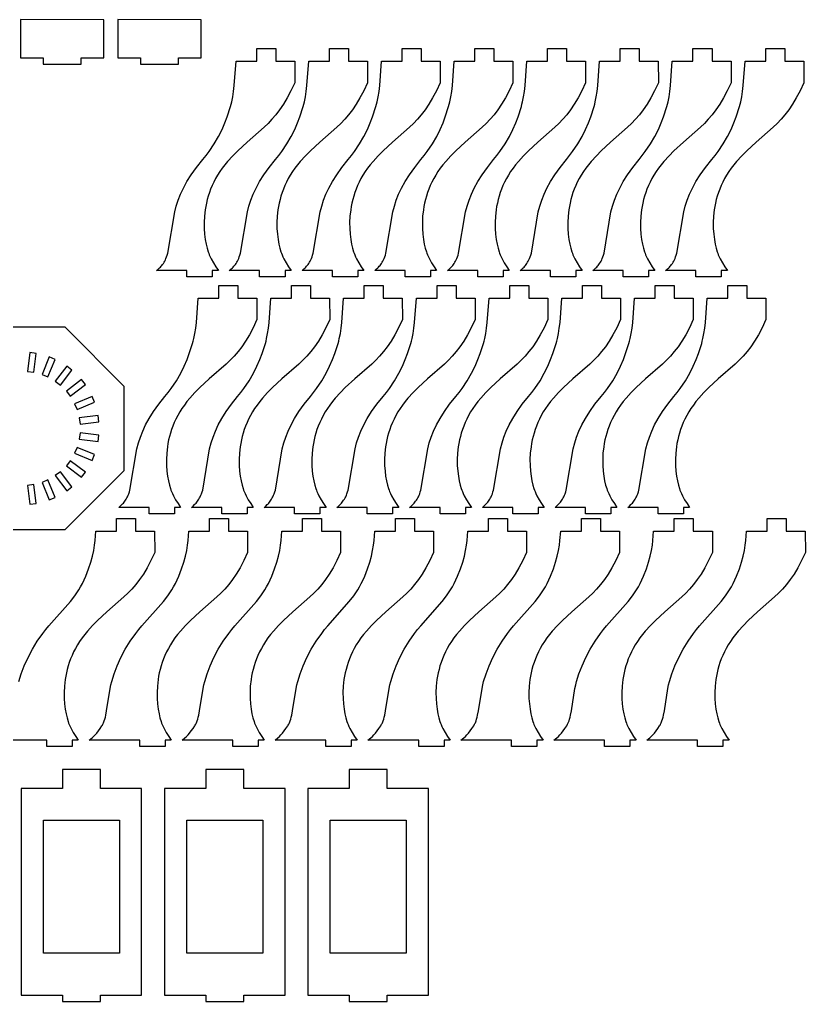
# Model space of a CAD drawing. Extents: x -831 to 1547, y -1426 to -385.
# Drawn here: x 1153.3 to 1525.2, y -849.4 to -384.8 of the extents above; entities that cross this region are included whole.
import ezdxf

# ---------------------------------------------------------------- set-up
doc = ezdxf.new("R2010")
doc.units = 0
doc.layers.add('CUT', color=18, linetype='CONTINUOUS')

msp = doc.modelspace()

# ---------------------------------------------------------------- linework, layer by layer
at = {"layer": 'CUT'}
for points in [[(1193.2, -384.98), (1153.74, -384.83), (1153.74, -402.9), (1164.47, -402.9), (1164.47, -405.9), (1182.47, -405.9), (1182.47, -402.9), (1193.2, -402.9)], [(1239.32, -384.98), (1199.86, -384.83), (1199.86, -402.9), (1210.59, -402.9), (1210.59, -405.9), (1228.59, -405.9), (1228.59, -402.9), (1239.32, -402.9)], [(1244.54, -503.53), (1244.54, -506.53), (1232.54, -506.53), (1232.54, -503.53), (1220.54, -503.53), (1218.17, -503.53), (1218.9, -502.91), (1219.62, -502.25), (1219.98, -501.89), (1220.33, -501.51), (1220.68, -501.11), (1221.02, -500.67), (1221.36, -500.19), (1221.69, -499.66), (1222.01, -499.09), (1222.32, -498.47), (1222.62, -497.79), (1222.91, -497.05), (1223.2, -496.24), (1223.47, -495.36), (1226.73, -475.85), (1227.48, -473.07), (1228.38, -470.29), (1229.48, -467.45), (1230.85, -464.52), (1232.53, -461.46), (1234.59, -458.22), (1237.06, -454.77), (1240.02, -451.06), (1241.56, -449.15), (1242.98, -447.27), (1245.44, -443.6), (1247.48, -440.08), (1249.15, -436.75), (1250.49, -433.63), (1251.56, -430.77), (1253.13, -425.91), (1253.44, -424.83), (1253.72, -423.71), (1254.21, -421.31), (1254.6, -418.76), (1254.92, -416.07), (1255.76, -404.53), (1265.54, -404.53), (1265.54, -398.53), (1274.54, -398.53), (1274.54, -404.53), (1283.54, -404.53), (1283.57, -414.71), (1281.78, -418.51), (1279.99, -421.88), (1278.21, -424.86), (1276.42, -427.5), (1274.61, -429.85), (1272.79, -431.98), (1270.93, -433.92), (1269.04, -435.73), (1260.98, -442.75), (1256.55, -446.84), (1254.21, -449.22), (1251.78, -451.89), (1250.44, -453.5), (1249.2, -455.12), (1248.06, -456.76), (1247.02, -458.41), (1246.07, -460.07), (1245.21, -461.73), (1244.44, -463.39), (1243.76, -465.06), (1243.15, -466.71), (1242.62, -468.36), (1242.16, -470), (1241.77, -471.63), (1241.45, -473.23), (1241.19, -474.82), (1240.84, -477.91), (1240.7, -480.88), (1240.74, -483.71), (1240.92, -486.35), (1241.23, -488.8), (1241.63, -491.02), (1242.1, -492.99), (1242.6, -494.68), (1242.86, -495.41), (1243.11, -496.06), (1243.54, -497.04), (1244.02, -498.01), (1245.07, -499.92), (1246.23, -501.77), (1247.43, -503.53)], [(1278.95, -503.53), (1278.95, -506.53), (1266.95, -506.53), (1266.95, -503.53), (1254.95, -503.53), (1252.59, -503.53), (1253.32, -502.91), (1254.04, -502.25), (1254.4, -501.89), (1254.75, -501.51), (1255.1, -501.11), (1255.44, -500.67), (1255.77, -500.19), (1256.1, -499.66), (1256.42, -499.09), (1256.74, -498.47), (1257.04, -497.79), (1257.33, -497.05), (1257.61, -496.24), (1257.88, -495.36), (1261.14, -475.85), (1261.89, -473.07), (1262.79, -470.29), (1263.9, -467.45), (1265.27, -464.52), (1266.95, -461.46), (1269, -458.22), (1271.48, -454.77), (1274.44, -451.06), (1275.98, -449.15), (1277.39, -447.27), (1279.86, -443.6), (1281.9, -440.08), (1283.56, -436.75), (1284.91, -433.63), (1285.98, -430.77), (1287.55, -425.91), (1287.86, -424.83), (1288.14, -423.71), (1288.62, -421.31), (1289.02, -418.76), (1289.34, -416.07), (1290.18, -404.53), (1299.95, -404.53), (1299.95, -398.53), (1308.95, -398.53), (1308.95, -404.53), (1317.95, -404.53), (1317.99, -414.71), (1316.2, -418.51), (1314.41, -421.88), (1312.63, -424.86), (1310.84, -427.5), (1309.03, -429.85), (1307.2, -431.98), (1305.35, -433.92), (1303.46, -435.73), (1295.4, -442.75), (1290.97, -446.84), (1288.63, -449.22), (1286.2, -451.89), (1284.86, -453.5), (1283.62, -455.12), (1282.48, -456.76), (1281.44, -458.41), (1280.49, -460.07), (1279.63, -461.73), (1278.86, -463.39), (1278.18, -465.06), (1277.57, -466.71), (1277.04, -468.36), (1276.58, -470), (1276.19, -471.63), (1275.87, -473.23), (1275.61, -474.82), (1275.26, -477.91), (1275.12, -480.88), (1275.15, -483.71), (1275.34, -486.35), (1275.65, -488.8), (1276.05, -491.02), (1276.52, -492.99), (1277.02, -494.68), (1277.28, -495.41), (1277.53, -496.06), (1277.96, -497.04), (1278.43, -498.01), (1279.49, -499.92), (1280.65, -501.77), (1281.85, -503.53)], [(1313.37, -503.53), (1313.37, -506.53), (1301.37, -506.53), (1301.37, -503.53), (1289.37, -503.53), (1287.01, -503.53), (1287.73, -502.91), (1288.46, -502.25), (1288.81, -501.89), (1289.17, -501.51), (1289.51, -501.11), (1289.86, -500.67), (1290.19, -500.19), (1290.52, -499.66), (1290.84, -499.09), (1291.16, -498.47), (1291.46, -497.79), (1291.75, -497.05), (1292.03, -496.24), (1292.3, -495.36), (1295.56, -475.85), (1296.31, -473.07), (1297.21, -470.29), (1298.32, -467.45), (1299.69, -464.52), (1301.37, -461.46), (1303.42, -458.22), (1305.9, -454.77), (1308.86, -451.06), (1310.4, -449.15), (1311.81, -447.27), (1314.28, -443.6), (1316.32, -440.08), (1317.98, -436.75), (1319.32, -433.63), (1320.4, -430.77), (1321.97, -425.91), (1322.28, -424.83), (1322.56, -423.71), (1323.04, -421.31), (1323.44, -418.76), (1323.76, -416.07), (1324.6, -404.53), (1334.37, -404.53), (1334.37, -398.53), (1343.37, -398.53), (1343.37, -404.53), (1352.37, -404.53), (1352.41, -414.71), (1350.61, -418.51), (1348.83, -421.88), (1347.05, -424.86), (1345.26, -427.5), (1343.45, -429.85), (1341.62, -431.98), (1339.77, -433.92), (1337.88, -435.73), (1329.82, -442.75), (1325.39, -446.84), (1323.05, -449.22), (1320.62, -451.89), (1319.28, -453.5), (1318.04, -455.12), (1316.9, -456.76), (1315.86, -458.41), (1314.91, -460.07), (1314.05, -461.73), (1313.28, -463.39), (1312.59, -465.06), (1311.99, -466.71), (1311.46, -468.36), (1311, -470), (1310.61, -471.63), (1310.29, -473.23), (1310.03, -474.82), (1309.68, -477.91), (1309.54, -480.88), (1309.57, -483.71), (1309.76, -486.35), (1310.07, -488.8), (1310.47, -491.02), (1310.93, -492.99), (1311.44, -494.68), (1311.7, -495.41), (1311.95, -496.06), (1312.38, -497.04), (1312.85, -498.01), (1313.91, -499.92), (1315.07, -501.77), (1316.27, -503.53)], [(1347.79, -503.53), (1347.79, -506.53), (1335.79, -506.53), (1335.79, -503.53), (1323.79, -503.53), (1321.42, -503.53), (1322.15, -502.91), (1322.88, -502.25), (1323.23, -501.89), (1323.59, -501.51), (1323.93, -501.11), (1324.28, -500.67), (1324.61, -500.19), (1324.94, -499.66), (1325.26, -499.09), (1325.57, -498.47), (1325.88, -497.79), (1326.17, -497.05), (1326.45, -496.24), (1326.72, -495.36), (1329.98, -475.85), (1330.73, -473.07), (1331.63, -470.29), (1332.74, -467.45), (1334.11, -464.52), (1335.79, -461.46), (1337.84, -458.22), (1340.32, -454.77), (1343.28, -451.06), (1344.82, -449.15), (1346.23, -447.27), (1348.7, -443.6), (1350.74, -440.08), (1352.4, -436.75), (1353.74, -433.63), (1354.82, -430.77), (1356.39, -425.91), (1356.7, -424.83), (1356.98, -423.71), (1357.46, -421.31), (1357.86, -418.76), (1358.18, -416.07), (1359.01, -404.53), (1368.79, -404.53), (1368.79, -398.53), (1377.79, -398.53), (1377.79, -404.53), (1386.79, -404.53), (1386.82, -414.71), (1385.03, -418.51), (1383.25, -421.88), (1381.47, -424.86), (1379.67, -427.5), (1377.87, -429.85), (1376.04, -431.98), (1374.19, -433.92), (1372.3, -435.73), (1364.24, -442.75), (1359.81, -446.84), (1357.47, -449.22), (1355.04, -451.89), (1353.69, -453.5), (1352.45, -455.12), (1351.32, -456.76), (1350.27, -458.41), (1349.33, -460.07), (1348.47, -461.73), (1347.7, -463.39), (1347.01, -465.06), (1346.41, -466.71), (1345.88, -468.36), (1345.42, -470), (1345.03, -471.63), (1344.71, -473.23), (1344.45, -474.82), (1344.1, -477.91), (1343.96, -480.88), (1343.99, -483.71), (1344.18, -486.35), (1344.49, -488.8), (1344.89, -491.02), (1345.35, -492.99), (1345.86, -494.68), (1346.11, -495.41), (1346.37, -496.06), (1346.8, -497.04), (1347.27, -498.01), (1348.33, -499.92), (1349.49, -501.77), (1350.69, -503.53)], [(1382.21, -503.53), (1382.21, -506.53), (1370.21, -506.53), (1370.21, -503.53), (1358.21, -503.53), (1355.84, -503.53), (1356.57, -502.91), (1357.29, -502.25), (1357.65, -501.89), (1358, -501.51), (1358.35, -501.11), (1358.69, -500.67), (1359.03, -500.19), (1359.36, -499.66), (1359.68, -499.09), (1359.99, -498.47), (1360.3, -497.79), (1360.59, -497.05), (1360.87, -496.24), (1361.14, -495.36), (1364.4, -475.85), (1365.15, -473.07), (1366.05, -470.29), (1367.16, -467.45), (1368.52, -464.52), (1370.21, -461.46), (1372.26, -458.22), (1374.74, -454.77), (1377.69, -451.06), (1379.24, -449.15), (1380.65, -447.27), (1383.12, -443.6), (1385.16, -440.08), (1386.82, -436.75), (1388.16, -433.63), (1389.24, -430.77), (1390.81, -425.91), (1391.11, -424.83), (1391.39, -423.71), (1391.88, -421.31), (1392.27, -418.76), (1392.6, -416.07), (1393.43, -404.53), (1403.21, -404.53), (1403.21, -398.53), (1412.21, -398.53), (1412.21, -404.53), (1421.21, -404.53), (1421.24, -414.71), (1419.45, -418.51), (1417.67, -421.88), (1415.88, -424.86), (1414.09, -427.5), (1412.29, -429.85), (1410.46, -431.98), (1408.6, -433.92), (1406.71, -435.73), (1398.65, -442.75), (1394.23, -446.84), (1391.89, -449.22), (1389.46, -451.89), (1388.11, -453.5), (1386.87, -455.12), (1385.73, -456.76), (1384.69, -458.41), (1383.74, -460.07), (1382.89, -461.73), (1382.12, -463.39), (1381.43, -465.06), (1380.82, -466.71), (1380.29, -468.36), (1379.84, -470), (1379.45, -471.63), (1379.12, -473.23), (1378.86, -474.82), (1378.52, -477.91), (1378.37, -480.88), (1378.41, -483.71), (1378.6, -486.35), (1378.9, -488.8), (1379.3, -491.02), (1379.77, -492.99), (1380.27, -494.68), (1380.53, -495.41), (1380.79, -496.06), (1381.22, -497.04), (1381.69, -498.01), (1382.75, -499.92), (1383.9, -501.77), (1385.11, -503.53)], [(1416.63, -503.53), (1416.63, -506.53), (1404.63, -506.53), (1404.63, -503.53), (1392.63, -503.53), (1390.26, -503.53), (1390.99, -502.91), (1391.71, -502.25), (1392.07, -501.89), (1392.42, -501.51), (1392.77, -501.11), (1393.11, -500.67), (1393.45, -500.19), (1393.78, -499.66), (1394.1, -499.09), (1394.41, -498.47), (1394.71, -497.79), (1395.01, -497.05), (1395.29, -496.24), (1395.56, -495.36), (1398.82, -475.85), (1399.57, -473.07), (1400.47, -470.29), (1401.57, -467.45), (1402.94, -464.52), (1404.62, -461.46), (1406.68, -458.22), (1409.16, -454.77), (1412.11, -451.06), (1413.65, -449.15), (1415.07, -447.27), (1417.54, -443.6), (1419.57, -440.08), (1421.24, -436.75), (1422.58, -433.63), (1423.65, -430.77), (1425.22, -425.91), (1425.53, -424.83), (1425.81, -423.71), (1426.3, -421.31), (1426.69, -418.76), (1427.01, -416.07), (1427.85, -404.53), (1437.63, -404.53), (1437.63, -398.53), (1446.63, -398.53), (1446.63, -404.53), (1455.63, -404.53), (1455.66, -414.71), (1453.87, -418.51), (1452.09, -421.88), (1450.3, -424.86), (1448.51, -427.5), (1446.7, -429.85), (1444.88, -431.98), (1443.02, -433.92), (1441.13, -435.73), (1433.07, -442.75), (1428.64, -446.84), (1426.31, -449.22), (1423.87, -451.89), (1422.53, -453.5), (1421.29, -455.12), (1420.15, -456.76), (1419.11, -458.41), (1418.16, -460.07), (1417.31, -461.73), (1416.54, -463.39), (1415.85, -465.06), (1415.24, -466.71), (1414.71, -468.36), (1414.25, -470), (1413.87, -471.63), (1413.54, -473.23), (1413.28, -474.82), (1412.93, -477.91), (1412.79, -480.88), (1412.83, -483.71), (1413.01, -486.35), (1413.32, -488.8), (1413.72, -491.02), (1414.19, -492.99), (1414.69, -494.68), (1414.95, -495.41), (1415.21, -496.06), (1415.63, -497.04), (1416.11, -498.01), (1417.16, -499.92), (1418.32, -501.77), (1419.53, -503.53)], [(1451.05, -503.53), (1451.05, -506.53), (1439.05, -506.53), (1439.05, -503.53), (1427.05, -503.53), (1424.68, -503.53), (1425.41, -502.91), (1426.13, -502.25), (1426.49, -501.89), (1426.84, -501.51), (1427.19, -501.11), (1427.53, -500.67), (1427.87, -500.19), (1428.2, -499.66), (1428.52, -499.09), (1428.83, -498.47), (1429.13, -497.79), (1429.42, -497.05), (1429.71, -496.24), (1429.98, -495.36), (1433.24, -475.85), (1433.99, -473.07), (1434.89, -470.29), (1435.99, -467.45), (1437.36, -464.52), (1439.04, -461.46), (1441.1, -458.22), (1443.57, -454.77), (1446.53, -451.06), (1448.07, -449.15), (1449.49, -447.27), (1451.95, -443.6), (1453.99, -440.08), (1455.66, -436.75), (1457, -433.63), (1458.07, -430.77), (1459.64, -425.91), (1459.95, -424.83), (1460.23, -423.71), (1460.72, -421.31), (1461.11, -418.76), (1461.43, -416.07), (1462.27, -404.53), (1472.05, -404.53), (1472.05, -398.53), (1481.05, -398.53), (1481.05, -404.53), (1490.05, -404.53), (1490.08, -414.71), (1488.29, -418.51), (1486.5, -421.88), (1484.72, -424.86), (1482.93, -427.5), (1481.12, -429.85), (1479.3, -431.98), (1477.44, -433.92), (1475.55, -435.73), (1467.49, -442.75), (1463.06, -446.84), (1460.72, -449.22), (1458.29, -451.89), (1456.95, -453.5), (1455.71, -455.12), (1454.57, -456.76), (1453.53, -458.41), (1452.58, -460.07), (1451.72, -461.73), (1450.95, -463.39), (1450.27, -465.06), (1449.66, -466.71), (1449.13, -468.36), (1448.67, -470), (1448.28, -471.63), (1447.96, -473.23), (1447.7, -474.82), (1447.35, -477.91), (1447.21, -480.88), (1447.25, -483.71), (1447.43, -486.35), (1447.74, -488.8), (1448.14, -491.02), (1448.61, -492.99), (1449.11, -494.68), (1449.37, -495.41), (1449.62, -496.06), (1450.05, -497.04), (1450.53, -498.01), (1451.58, -499.92), (1452.74, -501.77), (1453.94, -503.53)], [(1485.46, -503.53), (1485.46, -506.53), (1473.46, -506.53), (1473.46, -503.53), (1461.46, -503.53), (1459.1, -503.53), (1459.83, -502.91), (1460.55, -502.25), (1460.91, -501.89), (1461.26, -501.51), (1461.61, -501.11), (1461.95, -500.67), (1462.29, -500.19), (1462.61, -499.66), (1462.94, -499.09), (1463.25, -498.47), (1463.55, -497.79), (1463.84, -497.05), (1464.13, -496.24), (1464.39, -495.36), (1467.66, -475.85), (1468.4, -473.07), (1469.31, -470.29), (1470.41, -467.45), (1471.78, -464.52), (1473.46, -461.46), (1475.51, -458.22), (1477.99, -454.77), (1480.95, -451.06), (1482.49, -449.15), (1483.9, -447.27), (1486.37, -443.6), (1488.41, -440.08), (1490.08, -436.75), (1491.42, -433.63), (1492.49, -430.77), (1494.06, -425.91), (1494.37, -424.83), (1494.65, -423.71), (1495.13, -421.31), (1495.53, -418.76), (1495.85, -416.07), (1496.69, -404.53), (1506.46, -404.53), (1506.46, -398.53), (1515.46, -398.53), (1515.46, -404.53), (1524.46, -404.53), (1524.5, -414.71), (1522.71, -418.51), (1520.92, -421.88), (1519.14, -424.86), (1517.35, -427.5), (1515.54, -429.85), (1513.72, -431.98), (1511.86, -433.92), (1509.97, -435.73), (1501.91, -442.75), (1497.48, -446.84), (1495.14, -449.22), (1492.71, -451.89), (1491.37, -453.5), (1490.13, -455.12), (1488.99, -456.76), (1487.95, -458.41), (1487, -460.07), (1486.14, -461.73), (1485.37, -463.39), (1484.69, -465.06), (1484.08, -466.71), (1483.55, -468.36), (1483.09, -470), (1482.7, -471.63), (1482.38, -473.23), (1482.12, -474.82), (1481.77, -477.91), (1481.63, -480.88), (1481.67, -483.71), (1481.85, -486.35), (1482.16, -488.8), (1482.56, -491.02), (1483.03, -492.99), (1483.53, -494.68), (1483.79, -495.41), (1484.04, -496.06), (1484.47, -497.04), (1484.94, -498.01), (1486, -499.92), (1487.16, -501.77), (1488.36, -503.53)], [(1226.64, -615.62), (1226.64, -618.62), (1214.64, -618.62), (1214.64, -615.62), (1202.64, -615.62), (1200.27, -615.62), (1201, -615), (1201.72, -614.34), (1202.08, -613.99), (1202.43, -613.61), (1202.78, -613.2), (1203.12, -612.76), (1203.46, -612.28), (1203.79, -611.76), (1204.11, -611.19), (1204.42, -610.57), (1204.72, -609.89), (1205.02, -609.15), (1205.3, -608.34), (1205.57, -607.46), (1208.83, -587.95), (1209.58, -585.17), (1210.48, -582.38), (1211.58, -579.54), (1212.95, -576.61), (1214.63, -573.55), (1216.69, -570.32), (1219.16, -566.87), (1222.12, -563.16), (1223.66, -561.25), (1225.08, -559.36), (1227.55, -555.69), (1229.58, -552.17), (1231.25, -548.84), (1232.59, -545.73), (1233.66, -542.86), (1235.23, -538.01), (1235.54, -536.93), (1235.82, -535.8), (1236.31, -533.41), (1236.7, -530.85), (1237.02, -528.17), (1237.86, -516.62), (1247.64, -516.62), (1247.64, -510.62), (1256.64, -510.62), (1256.64, -516.62), (1265.64, -516.62), (1265.67, -526.8), (1263.88, -530.61), (1262.09, -533.98), (1260.31, -536.95), (1258.52, -539.59), (1256.71, -541.95), (1254.89, -544.07), (1253.03, -546.01), (1251.14, -547.83), (1243.08, -554.84), (1238.65, -558.94), (1236.31, -561.32), (1233.88, -563.99), (1232.54, -565.59), (1231.3, -567.22), (1230.16, -568.85), (1229.12, -570.5), (1228.17, -572.16), (1227.31, -573.82), (1226.54, -575.49), (1225.86, -577.15), (1225.25, -578.81), (1224.72, -580.46), (1224.26, -582.1), (1223.87, -583.72), (1223.55, -585.33), (1223.29, -586.91), (1222.94, -590.01), (1222.8, -592.98), (1222.84, -595.8), (1223.02, -598.45), (1223.33, -600.9), (1223.73, -603.12), (1224.2, -605.08), (1224.7, -606.77), (1224.96, -607.51), (1225.21, -608.16), (1225.64, -609.13), (1226.12, -610.1), (1227.17, -612.02), (1228.33, -613.87), (1229.54, -615.62)], [(1261.05, -615.62), (1261.05, -618.62), (1249.05, -618.62), (1249.05, -615.62), (1237.05, -615.62), (1234.69, -615.62), (1235.42, -615), (1236.14, -614.34), (1236.5, -613.99), (1236.85, -613.61), (1237.2, -613.2), (1237.54, -612.76), (1237.88, -612.28), (1238.2, -611.76), (1238.53, -611.19), (1238.84, -610.57), (1239.14, -609.89), (1239.43, -609.15), (1239.72, -608.34), (1239.99, -607.46), (1243.25, -587.95), (1243.99, -585.17), (1244.9, -582.38), (1246, -579.54), (1247.37, -576.61), (1249.05, -573.55), (1251.11, -570.32), (1253.58, -566.87), (1256.54, -563.16), (1258.08, -561.25), (1259.49, -559.36), (1261.96, -555.69), (1264, -552.17), (1265.67, -548.84), (1267.01, -545.73), (1268.08, -542.86), (1269.65, -538.01), (1269.96, -536.93), (1270.24, -535.8), (1270.72, -533.41), (1271.12, -530.85), (1271.44, -528.17), (1272.28, -516.62), (1282.05, -516.62), (1282.05, -510.62), (1291.05, -510.62), (1291.05, -516.62), (1300.05, -516.62), (1300.09, -526.8), (1298.3, -530.61), (1296.51, -533.98), (1294.73, -536.95), (1292.94, -539.59), (1291.13, -541.95), (1289.31, -544.07), (1287.45, -546.01), (1285.56, -547.83), (1277.5, -554.84), (1273.07, -558.94), (1270.73, -561.32), (1268.3, -563.99), (1266.96, -565.59), (1265.72, -567.22), (1264.58, -568.85), (1263.54, -570.5), (1262.59, -572.16), (1261.73, -573.82), (1260.96, -575.49), (1260.28, -577.15), (1259.67, -578.81), (1259.14, -580.46), (1258.68, -582.1), (1258.29, -583.72), (1257.97, -585.33), (1257.71, -586.91), (1257.36, -590.01), (1257.22, -592.98), (1257.26, -595.8), (1257.44, -598.45), (1257.75, -600.9), (1258.15, -603.12), (1258.62, -605.08), (1259.12, -606.77), (1259.38, -607.51), (1259.63, -608.16), (1260.06, -609.13), (1260.53, -610.1), (1261.59, -612.02), (1262.75, -613.87), (1263.95, -615.62)], [(1295.47, -615.62), (1295.47, -618.62), (1283.47, -618.62), (1283.47, -615.62), (1271.47, -615.62), (1269.11, -615.62), (1269.83, -615), (1270.56, -614.34), (1270.91, -613.99), (1271.27, -613.61), (1271.61, -613.2), (1271.96, -612.76), (1272.29, -612.28), (1272.62, -611.76), (1272.94, -611.19), (1273.26, -610.57), (1273.56, -609.89), (1273.85, -609.15), (1274.13, -608.34), (1274.4, -607.46), (1277.66, -587.95), (1278.41, -585.17), (1279.31, -582.38), (1280.42, -579.54), (1281.79, -576.61), (1283.47, -573.55), (1285.52, -570.32), (1288, -566.87), (1290.96, -563.16), (1292.5, -561.25), (1293.91, -559.36), (1296.38, -555.69), (1298.42, -552.17), (1300.08, -548.84), (1301.43, -545.73), (1302.5, -542.86), (1304.07, -538.01), (1304.38, -536.93), (1304.66, -535.8), (1305.14, -533.41), (1305.54, -530.85), (1305.86, -528.17), (1306.7, -516.62), (1316.47, -516.62), (1316.47, -510.62), (1325.47, -510.62), (1325.47, -516.62), (1334.47, -516.62), (1334.51, -526.8), (1332.72, -530.61), (1330.93, -533.98), (1329.15, -536.95), (1327.36, -539.59), (1325.55, -541.95), (1323.72, -544.07), (1321.87, -546.01), (1319.98, -547.83), (1311.92, -554.84), (1307.49, -558.94), (1305.15, -561.32), (1302.72, -563.99), (1301.38, -565.59), (1300.14, -567.22), (1299, -568.85), (1297.96, -570.5), (1297.01, -572.16), (1296.15, -573.82), (1295.38, -575.49), (1294.69, -577.15), (1294.09, -578.81), (1293.56, -580.46), (1293.1, -582.1), (1292.71, -583.72), (1292.39, -585.33), (1292.13, -586.91), (1291.78, -590.01), (1291.64, -592.98), (1291.67, -595.8), (1291.86, -598.45), (1292.17, -600.9), (1292.57, -603.12), (1293.04, -605.08), (1293.54, -606.77), (1293.8, -607.51), (1294.05, -608.16), (1294.48, -609.13), (1294.95, -610.1), (1296.01, -612.02), (1297.17, -613.87), (1298.37, -615.62)], [(1329.89, -615.62), (1329.89, -618.62), (1317.89, -618.62), (1317.89, -615.62), (1305.89, -615.62), (1303.52, -615.62), (1304.25, -615), (1304.98, -614.34), (1305.33, -613.99), (1305.68, -613.61), (1306.03, -613.2), (1306.38, -612.76), (1306.71, -612.28), (1307.04, -611.76), (1307.36, -611.19), (1307.67, -610.57), (1307.98, -609.89), (1308.27, -609.15), (1308.55, -608.34), (1308.82, -607.46), (1312.08, -587.95), (1312.83, -585.17), (1313.73, -582.38), (1314.84, -579.54), (1316.21, -576.61), (1317.89, -573.55), (1319.94, -570.32), (1322.42, -566.87), (1325.38, -563.16), (1326.92, -561.25), (1328.33, -559.36), (1330.8, -555.69), (1332.84, -552.17), (1334.5, -548.84), (1335.84, -545.73), (1336.92, -542.86), (1338.49, -538.01), (1338.8, -536.93), (1339.08, -535.8), (1339.56, -533.41), (1339.96, -530.85), (1340.28, -528.17), (1341.11, -516.62), (1350.89, -516.62), (1350.89, -510.62), (1359.89, -510.62), (1359.89, -516.62), (1368.89, -516.62), (1368.92, -526.8), (1367.13, -530.61), (1365.35, -533.98), (1363.56, -536.95), (1361.77, -539.59), (1359.97, -541.95), (1358.14, -544.07), (1356.29, -546.01), (1354.4, -547.83), (1346.33, -554.84), (1341.91, -558.94), (1339.57, -561.32), (1337.14, -563.99), (1335.79, -565.59), (1334.55, -567.22), (1333.42, -568.85), (1332.37, -570.5), (1331.43, -572.16), (1330.57, -573.82), (1329.8, -575.49), (1329.11, -577.15), (1328.51, -578.81), (1327.98, -580.46), (1327.52, -582.1), (1327.13, -583.72), (1326.81, -585.33), (1326.55, -586.91), (1326.2, -590.01), (1326.06, -592.98), (1326.09, -595.8), (1326.28, -598.45), (1326.59, -600.9), (1326.99, -603.12), (1327.45, -605.08), (1327.96, -606.77), (1328.21, -607.51), (1328.47, -608.16), (1328.9, -609.13), (1329.37, -610.1), (1330.43, -612.02), (1331.58, -613.87), (1332.79, -615.62)], [(1364.31, -615.62), (1364.31, -618.62), (1352.31, -618.62), (1352.31, -615.62), (1340.31, -615.62), (1337.94, -615.62), (1338.67, -615), (1339.39, -614.34), (1339.75, -613.99), (1340.1, -613.61), (1340.45, -613.2), (1340.79, -612.76), (1341.13, -612.28), (1341.46, -611.76), (1341.78, -611.19), (1342.09, -610.57), (1342.4, -609.89), (1342.69, -609.15), (1342.97, -608.34), (1343.24, -607.46), (1346.5, -587.95), (1347.25, -585.17), (1348.15, -582.38), (1349.26, -579.54), (1350.62, -576.61), (1352.31, -573.55), (1354.36, -570.32), (1356.84, -566.87), (1359.79, -563.16), (1361.34, -561.25), (1362.75, -559.36), (1365.22, -555.69), (1367.26, -552.17), (1368.92, -548.84), (1370.26, -545.73), (1371.34, -542.86), (1372.91, -538.01), (1373.21, -536.93), (1373.49, -535.8), (1373.98, -533.41), (1374.37, -530.85), (1374.7, -528.17), (1375.53, -516.62), (1385.31, -516.62), (1385.31, -510.62), (1394.31, -510.62), (1394.31, -516.62), (1403.31, -516.62), (1403.34, -526.8), (1401.55, -530.61), (1399.77, -533.98), (1397.98, -536.95), (1396.19, -539.59), (1394.39, -541.95), (1392.56, -544.07), (1390.7, -546.01), (1388.81, -547.83), (1380.75, -554.84), (1376.33, -558.94), (1373.99, -561.32), (1371.56, -563.99), (1370.21, -565.59), (1368.97, -567.22), (1367.83, -568.85), (1366.79, -570.5), (1365.85, -572.16), (1364.99, -573.82), (1364.22, -575.49), (1363.53, -577.15), (1362.92, -578.81), (1362.39, -580.46), (1361.94, -582.1), (1361.55, -583.72), (1361.23, -585.33), (1360.96, -586.91), (1360.62, -590.01), (1360.47, -592.98), (1360.51, -595.8), (1360.7, -598.45), (1361, -600.9), (1361.41, -603.12), (1361.87, -605.08), (1362.38, -606.77), (1362.63, -607.51), (1362.89, -608.16), (1363.32, -609.13), (1363.79, -610.1), (1364.85, -612.02), (1366, -613.87), (1367.21, -615.62)], [(1398.73, -615.62), (1398.73, -618.62), (1386.73, -618.62), (1386.73, -615.62), (1374.73, -615.62), (1372.36, -615.62), (1373.09, -615), (1373.81, -614.34), (1374.17, -613.99), (1374.52, -613.61), (1374.87, -613.2), (1375.21, -612.76), (1375.55, -612.28), (1375.88, -611.76), (1376.2, -611.19), (1376.51, -610.57), (1376.81, -609.89), (1377.11, -609.15), (1377.39, -608.34), (1377.66, -607.46), (1380.92, -587.95), (1381.67, -585.17), (1382.57, -582.38), (1383.68, -579.54), (1385.04, -576.61), (1386.73, -573.55), (1388.78, -570.32), (1391.26, -566.87), (1394.21, -563.16), (1395.75, -561.25), (1397.17, -559.36), (1399.64, -555.69), (1401.68, -552.17), (1403.34, -548.84), (1404.68, -545.73), (1405.76, -542.86), (1407.32, -538.01), (1407.63, -536.93), (1407.91, -535.8), (1408.4, -533.41), (1408.79, -530.85), (1409.11, -528.17), (1409.95, -516.62), (1419.73, -516.62), (1419.73, -510.62), (1428.73, -510.62), (1428.73, -516.62), (1437.73, -516.62), (1437.76, -526.8), (1435.97, -530.61), (1434.19, -533.98), (1432.4, -536.95), (1430.61, -539.59), (1428.81, -541.95), (1426.98, -544.07), (1425.12, -546.01), (1423.23, -547.83), (1415.17, -554.84), (1410.74, -558.94), (1408.41, -561.32), (1405.98, -563.99), (1404.63, -565.59), (1403.39, -567.22), (1402.25, -568.85), (1401.21, -570.5), (1400.26, -572.16), (1399.41, -573.82), (1398.64, -575.49), (1397.95, -577.15), (1397.34, -578.81), (1396.81, -580.46), (1396.36, -582.1), (1395.97, -583.72), (1395.64, -585.33), (1395.38, -586.91), (1395.03, -590.01), (1394.89, -592.98), (1394.93, -595.8), (1395.11, -598.45), (1395.42, -600.9), (1395.82, -603.12), (1396.29, -605.08), (1396.79, -606.77), (1397.05, -607.51), (1397.31, -608.16), (1397.73, -609.13), (1398.21, -610.1), (1399.26, -612.02), (1400.42, -613.87), (1401.63, -615.62)], [(1433.15, -615.62), (1433.15, -618.62), (1421.15, -618.62), (1421.15, -615.62), (1409.15, -615.62), (1406.78, -615.62), (1407.51, -615), (1408.23, -614.34), (1408.59, -613.99), (1408.94, -613.61), (1409.29, -613.2), (1409.63, -612.76), (1409.97, -612.28), (1410.3, -611.76), (1410.62, -611.19), (1410.93, -610.57), (1411.23, -609.89), (1411.53, -609.15), (1411.81, -608.34), (1412.08, -607.46), (1415.34, -587.95), (1416.09, -585.17), (1416.99, -582.38), (1418.09, -579.54), (1419.46, -576.61), (1421.14, -573.55), (1423.2, -570.32), (1425.67, -566.87), (1428.63, -563.16), (1430.17, -561.25), (1431.59, -559.36), (1434.06, -555.69), (1436.09, -552.17), (1437.76, -548.84), (1439.1, -545.73), (1440.17, -542.86), (1441.74, -538.01), (1442.05, -536.93), (1442.33, -535.8), (1442.82, -533.41), (1443.21, -530.85), (1443.53, -528.17), (1444.37, -516.62), (1454.15, -516.62), (1454.15, -510.62), (1463.15, -510.62), (1463.15, -516.62), (1472.15, -516.62), (1472.18, -526.8), (1470.39, -530.61), (1468.6, -533.98), (1466.82, -536.95), (1465.03, -539.59), (1463.22, -541.95), (1461.4, -544.07), (1459.54, -546.01), (1457.65, -547.83), (1449.59, -554.84), (1445.16, -558.94), (1442.82, -561.32), (1440.39, -563.99), (1439.05, -565.59), (1437.81, -567.22), (1436.67, -568.85), (1435.63, -570.5), (1434.68, -572.16), (1433.82, -573.82), (1433.05, -575.49), (1432.37, -577.15), (1431.76, -578.81), (1431.23, -580.46), (1430.77, -582.1), (1430.38, -583.72), (1430.06, -585.33), (1429.8, -586.91), (1429.45, -590.01), (1429.31, -592.98), (1429.35, -595.8), (1429.53, -598.45), (1429.84, -600.9), (1430.24, -603.12), (1430.71, -605.08), (1431.21, -606.77), (1431.47, -607.51), (1431.72, -608.16), (1432.15, -609.13), (1432.63, -610.1), (1433.68, -612.02), (1434.84, -613.87), (1436.05, -615.62)], [(1467.56, -615.62), (1467.56, -618.62), (1455.56, -618.62), (1455.56, -615.62), (1443.56, -615.62), (1441.2, -615.62), (1441.93, -615), (1442.65, -614.34), (1443.01, -613.99), (1443.36, -613.61), (1443.71, -613.2), (1444.05, -612.76), (1444.39, -612.28), (1444.71, -611.76), (1445.04, -611.19), (1445.35, -610.57), (1445.65, -609.89), (1445.94, -609.15), (1446.22, -608.34), (1446.49, -607.46), (1449.75, -587.95), (1450.5, -585.17), (1451.4, -582.38), (1452.51, -579.54), (1453.88, -576.61), (1455.56, -573.55), (1457.61, -570.32), (1460.09, -566.87), (1463.05, -563.16), (1464.59, -561.25), (1466, -559.36), (1468.47, -555.69), (1470.51, -552.17), (1472.17, -548.84), (1473.52, -545.73), (1474.59, -542.86), (1476.16, -538.01), (1476.47, -536.93), (1476.75, -535.8), (1477.23, -533.41), (1477.63, -530.85), (1477.95, -528.17), (1478.79, -516.62), (1488.56, -516.62), (1488.56, -510.62), (1497.56, -510.62), (1497.56, -516.62), (1506.56, -516.62), (1506.6, -526.8), (1504.81, -530.61), (1503.02, -533.98), (1501.24, -536.95), (1499.45, -539.59), (1497.64, -541.95), (1495.81, -544.07), (1493.96, -546.01), (1492.07, -547.83), (1484.01, -554.84), (1479.58, -558.94), (1477.24, -561.32), (1474.81, -563.99), (1473.47, -565.59), (1472.23, -567.22), (1471.09, -568.85), (1470.05, -570.5), (1469.1, -572.16), (1468.24, -573.82), (1467.47, -575.49), (1466.79, -577.15), (1466.18, -578.81), (1465.65, -580.46), (1465.19, -582.1), (1464.8, -583.72), (1464.48, -585.33), (1464.22, -586.91), (1463.87, -590.01), (1463.73, -592.98), (1463.76, -595.8), (1463.95, -598.45), (1464.26, -600.9), (1464.66, -603.12), (1465.13, -605.08), (1465.63, -606.77), (1465.89, -607.51), (1466.14, -608.16), (1466.57, -609.13), (1467.04, -610.1), (1468.1, -612.02), (1469.26, -613.87), (1470.46, -615.62)], [(1202.88, -598.13), (1202.88, -558.45), (1174.82, -530.4), (1135.15, -530.4), (1107.09, -558.45), (1107.09, -598.13), (1135.15, -626.18), (1174.82, -626.18)], [(1157.02, -551.32), (1160, -551.72), (1161.17, -542.79), (1158.2, -542.4)], [(1163.93, -552.77), (1166.7, -553.92), (1170.15, -545.6), (1167.38, -544.46)], [(1170.23, -555.96), (1172.61, -557.78), (1178.09, -550.64), (1175.71, -548.82)], [(1175.49, -560.66), (1177.32, -563.04), (1184.46, -557.56), (1182.63, -555.18)], [(1179.36, -566.57), (1180.5, -569.34), (1188.82, -565.9), (1187.67, -563.13)], [(1181.56, -573.28), (1181.95, -576.25), (1190.87, -575.08), (1190.48, -572.1)], [(1181.95, -580.33), (1181.56, -583.3), (1190.48, -584.48), (1190.87, -581.5)], [(1180.5, -587.24), (1179.36, -590.01), (1187.67, -593.45), (1188.82, -590.68)], [(1177.32, -593.54), (1175.49, -595.92), (1182.63, -601.4), (1184.46, -599.02)], [(1172.61, -598.8), (1170.23, -600.62), (1175.71, -607.76), (1178.09, -605.94)], [(1167.38, -612.12), (1170.15, -610.98), (1166.7, -602.66), (1163.93, -603.81)], [(1158.2, -614.18), (1161.17, -613.79), (1160, -604.86), (1157.02, -605.25)], [(1261.25, -637.01), (1259.46, -640.82), (1257.68, -644.19), (1255.9, -647.17), (1254.1, -649.81), (1252.3, -652.16), (1250.47, -654.28), (1248.62, -656.23), (1246.73, -658.04), (1238.67, -665.06), (1234.24, -669.15), (1231.9, -671.53), (1229.47, -674.2), (1228.12, -675.8), (1226.88, -677.43), (1225.75, -679.07), (1224.7, -680.72), (1223.76, -682.37), (1222.9, -684.04), (1222.13, -685.7), (1221.44, -687.36), (1220.84, -689.02), (1220.31, -690.67), (1219.85, -692.31), (1219.46, -693.93), (1219.14, -695.54), (1218.88, -697.12), (1218.53, -700.22), (1218.39, -703.19), (1218.42, -706.01), (1218.61, -708.66), (1218.92, -711.11), (1219.32, -713.33), (1219.78, -715.3), (1220.29, -716.99), (1220.54, -717.72), (1220.8, -718.37), (1221.23, -719.34), (1221.7, -720.31), (1222.76, -722.23), (1223.92, -724.08), (1225.12, -725.83), (1222.22, -725.83), (1222.22, -728.83), (1210.22, -728.83), (1210.22, -725.83), (1198.22, -725.83), (1186.22, -725.83), (1187.62, -724.65), (1188.33, -723.99), (1189.06, -723.25), (1189.81, -722.42), (1190.6, -721.45), (1191.41, -720.32), (1192.28, -719.02), (1192.49, -718.66), (1192.69, -718.29), (1192.88, -717.92), (1193.06, -717.53), (1193.38, -716.72), (1193.66, -715.87), (1193.91, -714.97), (1194.13, -714.02), (1194.52, -711.96), (1196.2, -701.32), (1196.54, -699.68), (1196.98, -697.96), (1198.1, -694.36), (1199.55, -690.57), (1201.31, -686.69), (1203.37, -682.79), (1205.71, -678.95), (1208.32, -675.25), (1209.72, -673.47), (1211.18, -671.76), (1221.39, -660.23), (1223.45, -657.52), (1224.42, -656.12), (1225.34, -654.67), (1226.23, -653.16), (1227.08, -651.58), (1227.89, -649.91), (1228.66, -648.15), (1230.01, -644.69), (1231.06, -641.54), (1231.85, -638.68), (1232.43, -636.03), (1232.83, -633.57), (1233.11, -631.25), (1233.44, -626.83), (1243.22, -626.83), (1243.22, -620.83), (1252.22, -620.83), (1252.22, -626.83), (1261.22, -626.83)], [(1305.25, -637.01), (1303.46, -640.82), (1301.68, -644.19), (1299.89, -647.17), (1298.1, -649.81), (1296.3, -652.16), (1294.47, -654.28), (1292.61, -656.23), (1290.72, -658.04), (1282.66, -665.06), (1278.24, -669.15), (1275.9, -671.53), (1273.47, -674.2), (1272.12, -675.8), (1270.88, -677.43), (1269.74, -679.07), (1268.7, -680.72), (1267.75, -682.37), (1266.9, -684.04), (1266.13, -685.7), (1265.44, -687.36), (1264.83, -689.02), (1264.3, -690.67), (1263.85, -692.31), (1263.46, -693.93), (1263.13, -695.54), (1262.87, -697.12), (1262.53, -700.22), (1262.38, -703.19), (1262.42, -706.01), (1262.61, -708.66), (1262.91, -711.11), (1263.31, -713.33), (1263.78, -715.3), (1264.28, -716.99), (1264.54, -717.72), (1264.8, -718.37), (1265.23, -719.34), (1265.7, -720.31), (1266.76, -722.23), (1267.91, -724.08), (1269.12, -725.83), (1266.22, -725.83), (1266.22, -728.83), (1254.22, -728.83), (1254.22, -725.83), (1242.22, -725.83), (1230.22, -725.83), (1231.61, -724.65), (1232.33, -723.99), (1233.06, -723.25), (1233.81, -722.42), (1234.59, -721.45), (1235.41, -720.32), (1236.27, -719.02), (1236.49, -718.66), (1236.69, -718.29), (1236.88, -717.92), (1237.05, -717.53), (1237.37, -716.72), (1237.66, -715.87), (1237.9, -714.97), (1238.13, -714.02), (1238.51, -711.96), (1240.19, -701.32), (1240.54, -699.68), (1240.97, -697.96), (1242.1, -694.36), (1243.54, -690.57), (1245.3, -686.69), (1247.36, -682.79), (1249.7, -678.95), (1252.32, -675.25), (1253.72, -673.47), (1255.18, -671.76), (1265.39, -660.23), (1267.45, -657.52), (1268.42, -656.12), (1269.34, -654.67), (1270.23, -653.16), (1271.07, -651.58), (1271.88, -649.91), (1272.66, -648.15), (1274.01, -644.69), (1275.06, -641.54), (1275.85, -638.68), (1276.43, -636.03), (1276.83, -633.57), (1277.11, -631.25), (1277.44, -626.83), (1287.22, -626.83), (1287.22, -620.83), (1296.22, -620.83), (1296.22, -626.83), (1305.22, -626.83)], [(1349.25, -637.01), (1347.46, -640.82), (1345.68, -644.19), (1343.89, -647.17), (1342.1, -649.81), (1340.29, -652.16), (1338.47, -654.28), (1336.61, -656.23), (1334.72, -658.04), (1326.66, -665.06), (1322.23, -669.15), (1319.9, -671.53), (1317.46, -674.2), (1316.12, -675.8), (1314.88, -677.43), (1313.74, -679.07), (1312.7, -680.72), (1311.75, -682.37), (1310.9, -684.04), (1310.13, -685.7), (1309.44, -687.36), (1308.83, -689.02), (1308.3, -690.67), (1307.84, -692.31), (1307.46, -693.93), (1307.13, -695.54), (1306.87, -697.12), (1306.52, -700.22), (1306.38, -703.19), (1306.42, -706.01), (1306.6, -708.66), (1306.91, -711.11), (1307.31, -713.33), (1307.78, -715.3), (1308.28, -716.99), (1308.54, -717.72), (1308.8, -718.37), (1309.22, -719.34), (1309.7, -720.31), (1310.75, -722.23), (1311.91, -724.08), (1313.12, -725.83), (1310.22, -725.83), (1310.22, -728.83), (1298.22, -728.83), (1298.22, -725.83), (1286.22, -725.83), (1274.22, -725.83), (1275.61, -724.65), (1276.32, -723.99), (1277.05, -723.25), (1277.81, -722.42), (1278.59, -721.45), (1279.41, -720.32), (1280.27, -719.02), (1280.49, -718.66), (1280.69, -718.29), (1280.88, -717.92), (1281.05, -717.53), (1281.37, -716.72), (1281.65, -715.87), (1281.9, -714.97), (1282.12, -714.02), (1282.51, -711.96), (1284.19, -701.32), (1284.54, -699.68), (1284.97, -697.96), (1286.09, -694.36), (1287.54, -690.57), (1289.3, -686.69), (1291.36, -682.79), (1293.7, -678.95), (1296.31, -675.25), (1297.71, -673.47), (1299.18, -671.76), (1309.39, -660.23), (1311.45, -657.52), (1312.42, -656.12), (1313.34, -654.67), (1314.22, -653.16), (1315.07, -651.58), (1315.88, -649.91), (1316.66, -648.15), (1318.01, -644.69), (1319.06, -641.54), (1319.85, -638.68), (1320.42, -636.03), (1320.83, -633.57), (1321.1, -631.25), (1321.44, -626.83), (1331.22, -626.83), (1331.22, -620.83), (1340.22, -620.83), (1340.22, -626.83), (1349.22, -626.83)], [(1393.25, -637.01), (1391.46, -640.82), (1389.67, -644.19), (1387.89, -647.17), (1386.1, -649.81), (1384.29, -652.16), (1382.47, -654.28), (1380.61, -656.23), (1378.72, -658.04), (1370.66, -665.06), (1366.23, -669.15), (1363.89, -671.53), (1361.46, -674.2), (1360.12, -675.8), (1358.88, -677.43), (1357.74, -679.07), (1356.7, -680.72), (1355.75, -682.37), (1354.89, -684.04), (1354.12, -685.7), (1353.44, -687.36), (1352.83, -689.02), (1352.3, -690.67), (1351.84, -692.31), (1351.45, -693.93), (1351.13, -695.54), (1350.87, -697.12), (1350.52, -700.22), (1350.38, -703.19), (1350.42, -706.01), (1350.6, -708.66), (1350.91, -711.11), (1351.31, -713.33), (1351.78, -715.3), (1352.28, -716.99), (1352.54, -717.72), (1352.79, -718.37), (1353.22, -719.34), (1353.69, -720.31), (1354.75, -722.23), (1355.91, -724.08), (1357.11, -725.83), (1354.22, -725.83), (1354.22, -728.83), (1342.22, -728.83), (1342.22, -725.83), (1330.22, -725.83), (1318.22, -725.83), (1319.61, -724.65), (1320.32, -723.99), (1321.05, -723.25), (1321.81, -722.42), (1322.59, -721.45), (1323.41, -720.32), (1324.27, -719.02), (1324.48, -718.66), (1324.69, -718.29), (1324.87, -717.92), (1325.05, -717.53), (1325.37, -716.72), (1325.65, -715.87), (1325.9, -714.97), (1326.12, -714.02), (1326.51, -711.96), (1328.19, -701.32), (1328.54, -699.68), (1328.97, -697.96), (1330.09, -694.36), (1331.54, -690.57), (1333.3, -686.69), (1335.36, -682.79), (1337.7, -678.95), (1340.31, -675.25), (1341.71, -673.47), (1343.18, -671.76), (1353.39, -660.23), (1355.45, -657.52), (1356.41, -656.12), (1357.34, -654.67), (1358.22, -653.16), (1359.07, -651.58), (1359.88, -649.91), (1360.65, -648.15), (1362.01, -644.69), (1363.05, -641.54), (1363.85, -638.68), (1364.42, -636.03), (1364.83, -633.57), (1365.1, -631.25), (1365.44, -626.83), (1375.22, -626.83), (1375.22, -620.83), (1384.22, -620.83), (1384.22, -626.83), (1393.22, -626.83)], [(1437.25, -637.01), (1435.46, -640.82), (1433.67, -644.19), (1431.89, -647.17), (1430.1, -649.81), (1428.29, -652.16), (1426.46, -654.28), (1424.61, -656.23), (1422.72, -658.04), (1414.66, -665.06), (1410.23, -669.15), (1407.89, -671.53), (1405.46, -674.2), (1404.12, -675.8), (1402.88, -677.43), (1401.74, -679.07), (1400.7, -680.72), (1399.75, -682.37), (1398.89, -684.04), (1398.12, -685.7), (1397.44, -687.36), (1396.83, -689.02), (1396.3, -690.67), (1395.84, -692.31), (1395.45, -693.93), (1395.13, -695.54), (1394.87, -697.12), (1394.52, -700.22), (1394.38, -703.19), (1394.41, -706.01), (1394.6, -708.66), (1394.91, -711.11), (1395.31, -713.33), (1395.78, -715.3), (1396.28, -716.99), (1396.54, -717.72), (1396.79, -718.37), (1397.22, -719.34), (1397.69, -720.31), (1398.75, -722.23), (1399.91, -724.08), (1401.11, -725.83), (1398.21, -725.83), (1398.21, -728.83), (1386.21, -728.83), (1386.21, -725.83), (1374.21, -725.83), (1362.21, -725.83), (1363.61, -724.65), (1364.32, -723.99), (1365.05, -723.25), (1365.8, -722.42), (1366.59, -721.45), (1367.41, -720.32), (1368.27, -719.02), (1368.48, -718.66), (1368.68, -718.29), (1368.87, -717.92), (1369.05, -717.53), (1369.37, -716.72), (1369.65, -715.87), (1369.9, -714.97), (1370.12, -714.02), (1370.51, -711.96), (1372.19, -701.32), (1372.53, -699.68), (1372.97, -697.96), (1374.09, -694.36), (1375.54, -690.57), (1377.3, -686.69), (1379.36, -682.79), (1381.7, -678.95), (1384.31, -675.25), (1385.71, -673.47), (1387.17, -671.76), (1397.38, -660.23), (1399.45, -657.52), (1400.41, -656.12), (1401.34, -654.67), (1402.22, -653.16), (1403.07, -651.58), (1403.88, -649.91), (1404.65, -648.15), (1406, -644.69), (1407.05, -641.54), (1407.84, -638.68), (1408.42, -636.03), (1408.83, -633.57), (1409.1, -631.25), (1409.44, -626.83), (1419.21, -626.83), (1419.21, -620.83), (1428.21, -620.83), (1428.21, -626.83), (1437.21, -626.83)], [(1481.24, -637.01), (1479.45, -640.82), (1477.67, -644.19), (1475.89, -647.17), (1474.09, -649.81), (1472.29, -652.16), (1470.46, -654.28), (1468.61, -656.23), (1466.72, -658.04), (1458.66, -665.06), (1454.23, -669.15), (1451.89, -671.53), (1449.46, -674.2), (1448.11, -675.8), (1446.87, -677.43), (1445.74, -679.07), (1444.69, -680.72), (1443.75, -682.37), (1442.89, -684.04), (1442.12, -685.7), (1441.43, -687.36), (1440.83, -689.02), (1440.3, -690.67), (1439.84, -692.31), (1439.45, -693.93), (1439.13, -695.54), (1438.87, -697.12), (1438.52, -700.22), (1438.38, -703.19), (1438.41, -706.01), (1438.6, -708.66), (1438.91, -711.11), (1439.31, -713.33), (1439.77, -715.3), (1440.28, -716.99), (1440.53, -717.72), (1440.79, -718.37), (1441.22, -719.34), (1441.69, -720.31), (1442.75, -722.23), (1443.91, -724.08), (1445.11, -725.83), (1442.21, -725.83), (1442.21, -728.83), (1430.21, -728.83), (1430.21, -725.83), (1418.21, -725.83), (1406.21, -725.83), (1407.61, -724.65), (1408.32, -723.99), (1409.05, -723.25), (1409.8, -722.42), (1410.59, -721.45), (1411.41, -720.32), (1412.27, -719.02), (1412.48, -718.66), (1412.68, -718.29), (1412.87, -717.92), (1413.05, -717.53), (1413.37, -716.72), (1413.65, -715.87), (1413.9, -714.97), (1414.12, -714.02), (1414.51, -711.96), (1416.19, -701.32), (1416.53, -699.68), (1416.97, -697.96), (1418.09, -694.36), (1419.54, -690.57), (1421.3, -686.69), (1423.36, -682.79), (1425.7, -678.95), (1428.31, -675.25), (1429.71, -673.47), (1431.17, -671.76), (1441.38, -660.23), (1443.44, -657.52), (1444.41, -656.12), (1445.33, -654.67), (1446.22, -653.16), (1447.07, -651.58), (1447.88, -649.91), (1448.65, -648.15), (1450, -644.69), (1451.05, -641.54), (1451.84, -638.68), (1452.42, -636.03), (1452.82, -633.57), (1453.1, -631.25), (1453.43, -626.83), (1463.21, -626.83), (1463.21, -620.83), (1472.21, -620.83), (1472.21, -626.83), (1481.21, -626.83)], [(1525.24, -637.01), (1523.45, -640.82), (1521.67, -644.19), (1519.88, -647.17), (1518.09, -649.81), (1516.29, -652.16), (1514.46, -654.28), (1512.6, -656.23), (1510.71, -658.04), (1502.65, -665.06), (1498.23, -669.15), (1495.89, -671.53), (1493.46, -674.2), (1492.11, -675.8), (1490.87, -677.43), (1489.73, -679.07), (1488.69, -680.72), (1487.75, -682.37), (1486.89, -684.04), (1486.12, -685.7), (1485.43, -687.36), (1484.82, -689.02), (1484.29, -690.67), (1483.84, -692.31), (1483.45, -693.93), (1483.13, -695.54), (1482.86, -697.12), (1482.52, -700.22), (1482.37, -703.19), (1482.41, -706.01), (1482.6, -708.66), (1482.9, -711.11), (1483.3, -713.33), (1483.77, -715.3), (1484.28, -716.99), (1484.53, -717.72), (1484.79, -718.37), (1485.22, -719.34), (1485.69, -720.31), (1486.75, -722.23), (1487.9, -724.08), (1489.11, -725.83), (1486.21, -725.83), (1486.21, -728.83), (1474.21, -728.83), (1474.21, -725.83), (1462.21, -725.83), (1450.21, -725.83), (1451.6, -724.65), (1452.32, -723.99), (1453.05, -723.25), (1453.8, -722.42), (1454.58, -721.45), (1455.4, -720.32), (1456.26, -719.02), (1456.48, -718.66), (1456.68, -718.29), (1456.87, -717.92), (1457.04, -717.53), (1457.36, -716.72), (1457.65, -715.87), (1457.89, -714.97), (1458.12, -714.02), (1458.5, -711.96), (1460.18, -701.32), (1460.53, -699.68), (1460.96, -697.96), (1462.09, -694.36), (1463.53, -690.57), (1465.29, -686.69), (1467.35, -682.79), (1469.7, -678.95), (1472.31, -675.25), (1473.71, -673.47), (1475.17, -671.76), (1485.38, -660.23), (1487.44, -657.52), (1488.41, -656.12), (1489.33, -654.67), (1490.22, -653.16), (1491.06, -651.58), (1491.87, -649.91), (1492.65, -648.15), (1494, -644.69), (1495.05, -641.54), (1495.84, -638.68), (1496.42, -636.03), (1496.82, -633.57), (1497.1, -631.25), (1497.43, -626.83), (1507.21, -626.83), (1507.21, -620.83), (1516.21, -620.83), (1516.21, -626.83), (1525.21, -626.83)], [(1173.58, -846.4), (1173.58, -849.4), (1191.58, -849.4), (1191.58, -846.4), (1211.08, -846.4), (1211.08, -748.6), (1191.58, -748.6), (1191.58, -739.6), (1182.58, -739.6), (1173.58, -739.6), (1173.58, -748.6), (1154.08, -748.6), (1154.08, -846.4)], [(1241.45, -846.4), (1241.45, -849.4), (1259.45, -849.4), (1259.45, -846.4), (1278.95, -846.4), (1278.95, -748.6), (1259.45, -748.6), (1259.45, -739.6), (1250.45, -739.6), (1241.45, -739.6), (1241.45, -748.6), (1221.95, -748.6), (1221.95, -846.4)], [(1309.32, -846.4), (1309.32, -849.4), (1327.32, -849.4), (1327.32, -846.4), (1346.82, -846.4), (1346.82, -748.6), (1327.32, -748.6), (1327.32, -739.6), (1318.32, -739.6), (1309.32, -739.6), (1309.32, -748.6), (1289.82, -748.6), (1289.82, -846.4)], [(1164.58, -763.6), (1200.58, -763.6), (1200.58, -826.6), (1164.58, -826.6)], [(1232.45, -763.6), (1268.45, -763.6), (1268.45, -826.6), (1232.45, -826.6)], [(1300.32, -763.6), (1336.32, -763.6), (1336.32, -826.6), (1300.32, -826.6)]]:
    msp.add_lwpolyline(points, close=True, dxfattribs=at)
msp.add_lwpolyline([(1152.98, -697.96), (1154.1, -694.36), (1155.55, -690.57), (1157.31, -686.69), (1159.37, -682.79), (1161.71, -678.95), (1164.32, -675.25), (1165.72, -673.47), (1167.18, -671.76), (1177.39, -660.23), (1179.46, -657.52), (1180.42, -656.12), (1181.35, -654.67), (1182.23, -653.16), (1183.08, -651.58), (1183.89, -649.91), (1184.66, -648.15), (1186.01, -644.69), (1187.06, -641.54), (1187.85, -638.68), (1188.43, -636.03), (1188.84, -633.57), (1189.11, -631.25), (1189.45, -626.83), (1199.22, -626.83), (1199.22, -620.83), (1208.22, -620.83), (1208.22, -626.83), (1217.22, -626.83), (1217.26, -637.01), (1215.47, -640.82), (1213.68, -644.19), (1211.9, -647.17), (1210.11, -649.81), (1208.3, -652.16), (1206.47, -654.28), (1204.62, -656.23), (1202.73, -658.04), (1194.67, -665.06), (1190.24, -669.15), (1187.9, -671.53), (1185.47, -674.2), (1184.13, -675.8), (1182.89, -677.43), (1181.75, -679.07), (1180.71, -680.72), (1179.76, -682.37), (1178.9, -684.04), (1178.13, -685.7), (1177.45, -687.36), (1176.84, -689.02), (1176.31, -690.67), (1175.85, -692.31), (1175.46, -693.93), (1175.14, -695.54), (1174.88, -697.12), (1174.53, -700.22), (1174.39, -703.19), (1174.42, -706.01), (1174.61, -708.66), (1174.92, -711.11), (1175.32, -713.33), (1175.79, -715.3), (1176.29, -716.99), (1176.55, -717.72), (1176.8, -718.37), (1177.23, -719.34), (1177.7, -720.31), (1178.76, -722.23), (1179.92, -724.08), (1181.12, -725.83), (1178.22, -725.83), (1178.22, -728.83), (1166.22, -728.83), (1166.22, -725.83), (1154.22, -725.83), (1142.22, -725.83)], dxfattribs=at)

doc.saveas('drawing.dxf')
